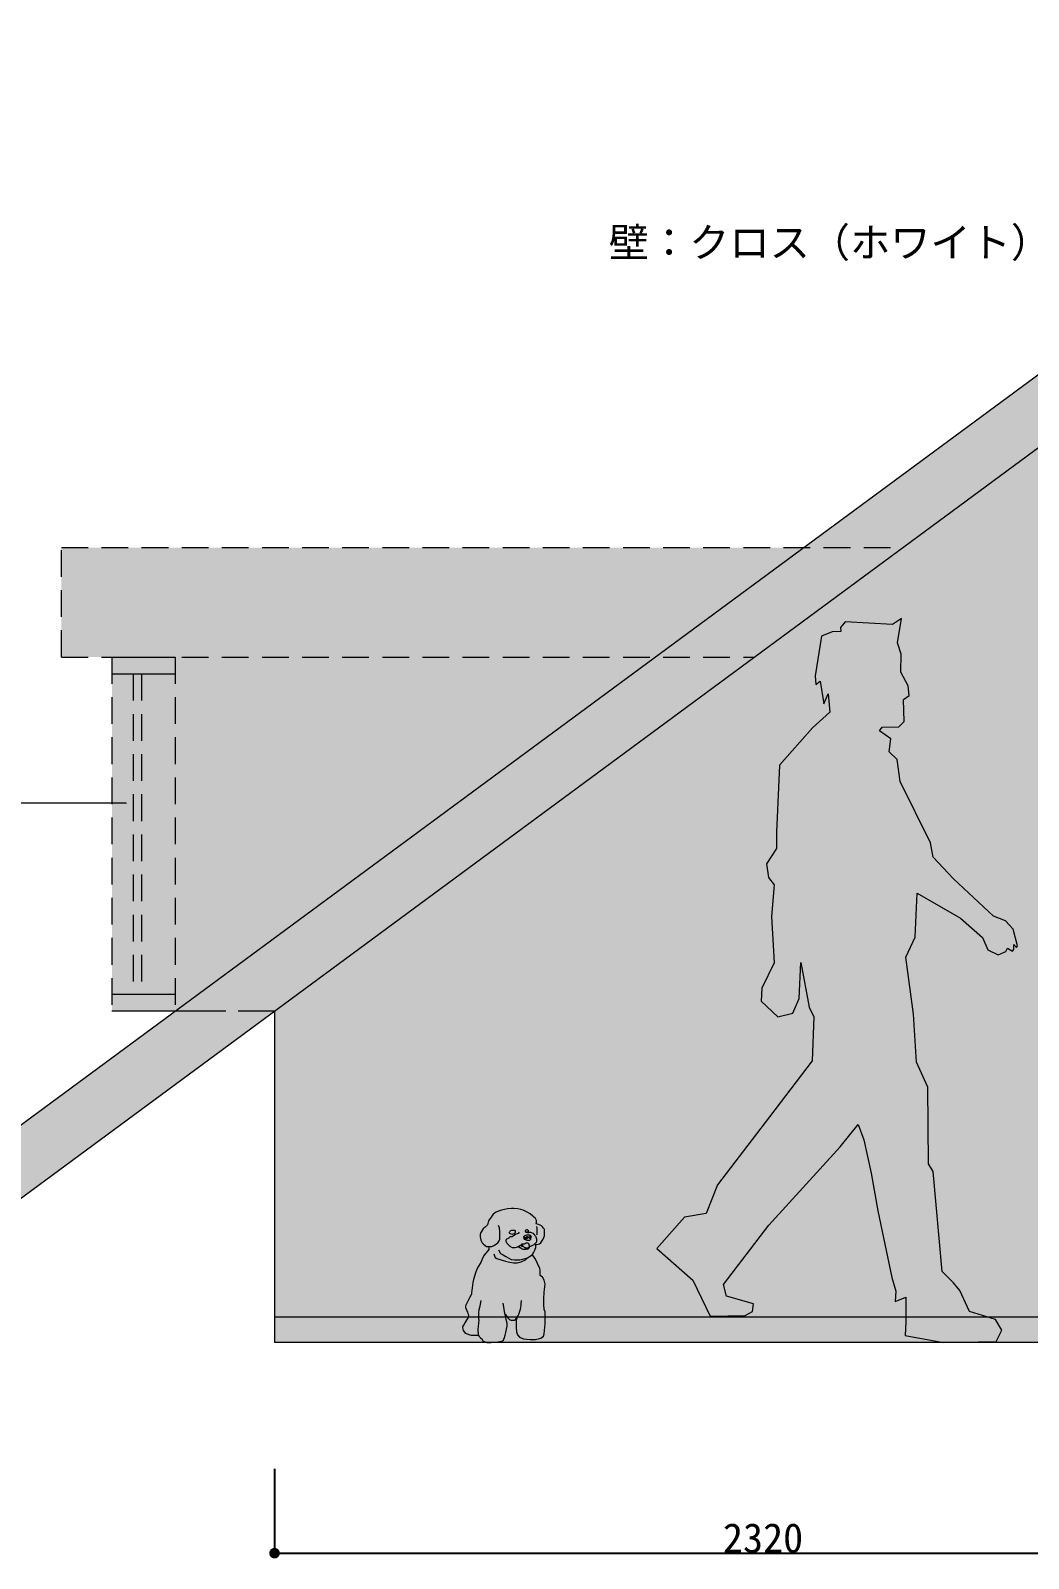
# Model space of a CAD drawing. Header units: millimetres. Extents: x 0 to 21037, y -32678 to 14850.
# Drawn here: x 3859 to 6229, y -9157 to -5530 of the extents above; entities that cross this region are included whole.
import ezdxf
from ezdxf import colors
from ezdxf.entities.mleader import LeaderData, LeaderLine
from ezdxf.math import Vec2, Vec3

# ---------------------------------------------------------------- set-up
doc = ezdxf.new("R2010")
doc.units = ezdxf.units.MM
doc.linetypes.add('ACAD_ISO02W100', pattern=[15, 12, -3])
doc.linetypes.add('HIDDEN', pattern=[9.525, 6.35, -3.175])
doc.layers.get('0').update_dxf_attribs({"lineweight": 0})
for name, color, linetype, lineweight in [('002寸法', 7, 'Continuous', 0), ('展開', 7, 'Continuous', 9), ('展開建具用', 250, 'Continuous', 9)]:
    doc.layers.add(name, color=color, linetype=linetype, lineweight=lineweight)
doc.layers.add('文字', color=7, linetype='Continuous')
doc.styles.get("Standard").update_dxf_attribs({"font": 'MS Mincho.ttf'})
doc.dimstyles.new('寸法', dxfattribs={"dimtxt": 70, "dimasz": 25, "dimexe": 1.5, "dimexo": 200, "dimtad": 1, "dimdec": 0, "dimtxsty": 'Standard', "dimblk": 'DOT', "dimcen": 2.5, "dimadec": 0, "dimazin": 0, "dimtfac": 1, "dimtdec": 0, "dimtmove": 0, "dimatfit": 3, "dimfxl": 200, "dimfxlon": 1, "dimarcsym": 0})

# ---------------------------------------------------------------- blocks, each defined once
blk = doc.blocks.new('_Dot')
at = {"color": 0, "linetype": 'ByBlock', "lineweight": -2}
blk.add_line((-0.5, 0), (-1, 0), dxfattribs=at)
at = {"color": 0, "linetype": 'ByBlock', "const_width": 0.5}
blk.add_lwpolyline([(-0.25, 0, 1), (0.25, 0, 1)], format="xyb", close=True, dxfattribs=at)
blk = doc.blocks.new('*D81')
at = {"layer": '002寸法', "color": 0, "lineweight": -2, "ltscale": 10, "transparency": 16777216}
for p, q in [((3138.4, -5704.4), (2936.9, -5704.4)), ((2938.4, -8619.4), (2938.4, -5729.4)), ((3138.4, -8644.4), (2936.9, -8644.4))]:
    blk.add_line(p, q, dxfattribs=at)
at = {"layer": 'Defpoints', "color": 0, "ltscale": 10, "transparency": 16777216}
for p in [(2938.4, -5704.4), (7358.6, -5704.4), (4438.4, -8644.4)]:
    blk.add_point(p, dxfattribs=at)
at = {"layer": '002寸法', "color": 0, "lineweight": -2, "ltscale": 10, "transparency": 16777216, "xscale": 25, "yscale": 25, "zscale": 25}
for p, rotation in [((2938.4, -5704.4), 90), ((2938.4, -8644.4), 270)]:
    blk.add_blockref('_Dot', p, dxfattribs=dict(at, rotation=rotation))
at = {"layer": '002寸法', "color": 0, "ltscale": 10, "transparency": 16777216, "insert": (2902.7, -7174.4), "char_height": 70, "attachment_point": 5, "rotation": 90}
blk.add_mtext('2940', dxfattribs=at)
blk = doc.blocks.new('*D82')
at = {"layer": '002寸法', "color": 0, "lineweight": -2, "ltscale": 10, "transparency": 16777216}
for p, q in [((4438.4, -8944.4), (4438.4, -9145.9)), ((6758.4, -8944.4), (6758.4, -9145.9)), ((4463.4, -9144.4), (6733.4, -9144.4))]:
    blk.add_line(p, q, dxfattribs=at)
at = {"layer": 'Defpoints', "color": 0, "ltscale": 10, "transparency": 16777216}
for p in [(4438.4, -8644.4), (6758.4, -8644.4), (6758.4, -9144.4)]:
    blk.add_point(p, dxfattribs=at)
at = {"layer": '002寸法', "color": 0, "lineweight": -2, "ltscale": 10, "transparency": 16777216, "xscale": 25, "yscale": 25, "zscale": 25, "rotation": 180}
blk.add_blockref('_Dot', (4438.4, -9144.4), dxfattribs=at)
at = {"layer": '002寸法', "color": 0, "lineweight": -2, "ltscale": 10, "transparency": 16777216, "xscale": 25, "yscale": 25, "zscale": 25}
blk.add_blockref('_Dot', (6758.4, -9144.4), dxfattribs=at)
at = {"layer": '002寸法', "color": 0, "ltscale": 10, "transparency": 16777216, "insert": (5598.4, -9108.8), "char_height": 70, "attachment_point": 5}
blk.add_mtext('2320', dxfattribs=at)
blk = doc.blocks.new('犬6（CAD素材.com）')
at = {"color": 0, "linetype": 'ByBlock', "lineweight": -2}
for points in [[(-46.2, 203), (-41.3, 194.5), (-35.3, 191.1), (-29, 187.3), (-22, 183.2), (-16.1, 180.3), (-8.7, 179.4), (4.1, 179.6), (16.6, 183), (22.1, 184.7), (31.4, 189.8), (34.1, 192.3), (37.1, 196.2), (39, 201.2), (42, 208.9), (42.6, 216.4), (43.9, 216), (47.5, 216.4), (50.7, 217.5), (53.8, 220.3), (56.8, 223.7), (59.8, 228.7), (61.5, 232.3), (62.5, 236.4), (62.8, 241), (62.8, 244.2), (63, 248.7), (62.7, 251.8), (61.7, 253.5), (60.8, 255), (58.3, 257.6), (55.5, 260.1), (52.6, 261.6), (48.6, 263.3), (43, 265.3), (43.6, 267.6), (43.9, 269.7), (43.8, 272.9), (41.2, 277.6), (35.2, 283.3), (28.7, 288.8), (21.7, 293), (11.9, 297.1), (6.6, 299.2), (-0.6, 300.5), (-10.3, 301.1), (-15.9, 301.4), (-25.1, 300.7), (-32, 299.2), (-39.1, 297.1), (-46.4, 295.3), (-51.8, 293), (-55.9, 290.6), (-59.2, 287.6), (-64.1, 280.9), (-68.4, 274.6), (-69.9, 272.1), (-72.7, 262.3), (-77, 258.2), (-82.5, 253.3), (-88.7, 244.3), (-89.8, 239.5), (-89.6, 233.9), (-88.3, 226.2), (-85, 219.9), (-82.4, 216.7), (-77.9, 213.9), (-74.7, 211.3), (-70.8, 211.3), (-68, 211.5), (-62.2, 211.5), (-57.2, 213.9), (-51, 217.5), (-47.8, 220.3), (-44.5, 224.8), (-43.4, 228.7), (-43.4, 247.1), (-44.1, 255.7), (-46.4, 261.1)], [(43.5, 258.6), (44.3, 254.4), (44.8, 250.1), (44.8, 246.1), (44.3, 242.3), (44.3, 239.8), (44.1, 238.7)], [(2.8, 245.3), (0.1, 242.4), (-4.5, 240.1), (-11.1, 236.2), (-13.1, 234.6), (-14.3, 234.2), (-18.9, 234.2), (-20.3, 233.3), (-20.9, 232.4), (-22.1, 230.7), (-25, 229.3), (-27.4, 228.4), (-28.5, 227.3), (-29.1, 226.7), (-29.1, 223.9), (-29, 223.5), (-28, 222.1), (-26.3, 219.2), (-23.3, 215.6), (-22, 214.6), (-20.9, 213.5), (-18.4, 211.8), (-17.1, 210.2), (-13.8, 208.9), (-8.9, 208.7), (-6.8, 208.7), (-2.9, 209.7), (-1.1, 210.7), (1.7, 211.7), (6.1, 214), (8, 215.7), (10, 217.5), (10.7, 217.7), (12, 217.5), (13.5, 217.3), (15, 217.3), (17.1, 218.1), (18.4, 219.1), (19.4, 219.8), (20.7, 220.3), (21.6, 220.2), (22.5, 219.9), (23.8, 219.3), (25.6, 217.9), (26.8, 216.8), (27.6, 216.1)], [(17.1, 246.3), (19.7, 245.1), (22.3, 244.4), (23.9, 244.4), (25.4, 244.7), (26.4, 245.2), (27.7, 245.6), (28.2, 245.6), (29.8, 245.3), (31.3, 244.7), (33.4, 243.6), (35.7, 242.6), (37, 241.5), (38.1, 240.1), (39.4, 238.2), (41.7, 235.5), (42.6, 233.8), (43.1, 231.9), (43.6, 229.5), (43.9, 226), (43.7, 223.8), (42.8, 221), (41, 218.2), (37.6, 215.1), (32.9, 212.7), (29.8, 211.6), (27.6, 211.4), (26.8, 208.5), (26.6, 208.1), (26.6, 207.8), (25.1, 206.7), (23.4, 205.2), (21.1, 204.6), (18.4, 204), (14.8, 204.3), (12.1, 204.4), (10.3, 205), (7.3, 206.4), (4.9, 207.7), (3.8, 208.2), (3.2, 208.5), (1.7, 209.5), (0.1, 210.4), (-1.4, 210.3)], [(11, 212), (11, 212), (10.3, 211.4), (9.5, 211.6), (8.2, 211.9), (7.9, 212.4), (8.2, 215.8), (11.1, 212.1), (12.2, 211.3), (14.1, 210.1), (15.7, 209), (16.7, 208.5), (18.1, 208.2), (19.7, 208.2), (22.5, 208.1), (24.9, 208.8), (25.8, 209.6), (26.5, 210.3), (26.9, 210.9), (27.1, 211.7), (26.9, 213.1), (26.8, 213.9), (26.5, 214.6), (26.2, 215.8), (26.2, 216.5), (26, 217.5), (26, 217.6)], [(28.7, 231.7), (28.8, 231.6), (28.8, 231.1), (28.7, 230.8), (28.7, 230.6), (28.5, 230.5), (28, 230.5), (27.6, 230.7), (27.4, 230.8), (27.3, 231.1), (27.2, 231.5), (27.2, 232.2), (27.2, 232.9), (27.3, 233.8), (27.4, 234.4), (27.5, 234.6), (27.7, 234.8), (27.9, 234.9), (28.2, 235), (28.3, 235), (28.6, 234.9), (28.8, 234.6), (28.9, 234.4), (28.9, 234), (29, 233.6), (29, 233.1), (29, 232.8), (28.9, 232.7), (28.9, 232.4), (28.7, 232.3), (28.6, 232.2), (28.5, 232.2), (28.5, 232), (28.6, 231.8), (28.5, 231.9), (29.1, 231.4), (29.5, 230.9), (29.7, 230.6), (29.8, 229.8), (29.7, 228.4), (29.4, 227.5), (28.9, 226.7), (28.2, 226.1), (27.5, 225.8), (26.8, 225.5), (25.6, 225.4), (23.6, 225.4), (21.9, 225.5), (19.4, 226.3), (18.2, 227), (16.4, 228.2), (14.9, 229.9), (14.4, 231.1), (13.9, 232.7), (13.8, 233.3), (13.8, 234), (13.9, 234.5), (14.1, 234.9), (14.1, 234.9), (14.3, 235.1), (15, 236.1), (15.6, 236.7), (16.8, 237.4), (17.5, 237.7), (18.7, 238.2), (19.4, 238.4), (21.2, 239), (25.6, 239), (27.1, 238.7), (28.1, 238.5), (28.9, 238), (29.4, 237.4), (30, 236.5), (30.2, 236.3), (30.7, 235.5), (30.7, 235), (30.8, 233.8), (30.8, 233.4), (30.5, 232.9), (30.2, 232.6), (29.8, 232.5), (29.6, 232.4), (29.1, 232.4), (29, 232.3), (28.8, 232.4)], [(15.4, 233.4), (16, 232.8), (16.6, 232.4), (17.5, 232), (18.2, 231.9), (18.7, 231.9), (19.3, 232.1), (20.1, 232.6), (20.4, 233), (20.5, 233.4), (20.6, 234.1), (20.8, 234.3), (21.1, 234.7), (21.7, 234.9), (22.3, 234.8), (22.8, 234.5), (23.4, 234), (23.6, 233.6), (23.6, 232.6), (23.4, 231.9), (23.1, 231.4), (22.6, 230.8), (22.2, 230.6), (21.6, 230), (21.1, 229.8), (20, 229.8), (19.3, 230), (18.1, 230.3), (17.3, 230.8), (16.6, 231.2), (16.5, 231.7), (15.9, 232.2), (15.3, 232.2), (15, 232.4), (14.8, 232.9), (14.8, 233), (14.9, 233.4), (15.1, 233.5), (15.4, 233.4), (15.4, 233.4)], [(-70.3, 210.6), (-69.2, 207), (-69.2, 203.8), (-72.2, 200.4), (-77.1, 194.5), (-80.1, 190.7), (-84.5, 183.4), (-87.1, 177.1), (-88.7, 173.6), (-95.1, 162), (-100.2, 151.3), (-105.8, 132.7), (-107, 126), (-110, 106.9), (-110.6, 102.4), (-110.8, 98.6), (-111.5, 96.5), (-114.4, 91), (-118, 84.8), (-120.8, 78.3), (-123.3, 73.4), (-124.6, 70.4), (-124.6, 66.2), (-122.3, 60.9), (-120.1, 55), (-118.9, 51.8), (-118.3, 50.7), (-118, 47.1), (-118, 45), (-118.5, 42.9), (-121.2, 37.8), (-126.5, 30.4), (-127.8, 26.8), (-130.8, 21.9), (-132, 19.6), (-131.4, 15.1), (-130.1, 11.8), (-129.1, 10.9), (-125.5, 5.6), (-120.4, 3.9), (-114.2, 1.6), (-111.3, 0.9), (-107.7, 0.5), (-98.5, 0.9), (-94.5, 0.9)], [(-57.8, 194), (-56.1, 189), (-54, 185.2), (-50, 182.8), (-45.9, 181.5), (-37.7, 178.8), (-30, 176.3), (-23.7, 174.5), (-19.5, 173.7), (-10.6, 172.7), (-2.1, 172.7), (7.7, 174.6), (17.8, 179.2), (21.9, 183.7)], [(7.2, 83.2), (6.6, 74.1), (5.5, 65), (1.8, 51.6), (-1.9, 43.1), (-4.5, 36), (-4.5, 30.9), (-4.8, 19.2), (-3.3, 8.7), (-1.6, 1.9), (3.5, -4.1), (12.6, -7.7), (28.5, -9.5), (41.5, -9.2), (54.3, -6.6), (60.3, -1.8), (62.3, 4.2), (64.5, 28), (64.5, 56.5), (62, 61.6), (61.1, 73.2), (61.1, 86.8), (61.7, 102.8), (64.3, 122.1), (62.3, 131.2), (58, 138.5), (52.9, 142.2), (52.9, 143.7), (52.3, 149.6), (52.9, 154.4), (51.5, 159), (46.1, 171.2), (40.7, 182.6), (35, 190), (34.4, 190.5)], [(-88, 82.9), (-90.2, 74.7), (-90.9, 70.7), (-91.8, 66.8), (-93.1, 60.9), (-93.5, 54.6), (-93.5, 53.8), (-93.7, 46.6), (-93.7, 42.7), (-93.6, 39.9), (-93.4, 38.1), (-93, 36.3), (-93, 34.9), (-92.9, 34.8), (-93.5, 31.7), (-94, 27.4), (-94.4, 23.2), (-94.5, 20.2), (-95.1, 15.5), (-95.1, 12.3), (-95.1, 9.7), (-94.9, 6.7), (-94.9, 4.6), (-94.6, 3), (-93.9, 0.3), (-92.4, -2.3), (-89.4, -5.8), (-85.2, -8.7), (-84.8, -9.8), (-84.1, -10.9), (-83.2, -12.6), (-79, -15.1), (-73.7, -16.4), (-63.5, -16.7), (-52, -16.2), (-44.3, -14.6), (-39.8, -14.1), (-36.5, -12.4), (-34.9, -11), (-33.4, -8.9), (-31.8, -4.6), (-30.2, 0.9), (-28.9, 7), (-27, 15.1), (-26, 22.3), (-26.2, 29.5), (-27.8, 38.3), (-32.3, 57), (-34.9, 72.9), (-35.4, 76.9)], [(-30.7, 50.9), (-30, 50.2), (-25.6, 43.5), (-21.1, 39), (-18.6, 36.9), (-16.5, 36.5), (-8, 36), (-5, 38.6), (-1.9, 43.7), (-0.8, 45.8), (-0.4, 47.1)]]:
    blk.add_lwpolyline(points, dxfattribs=at)
for points in [[(-20.3, 245.5), (-19.3, 247.2), (-17.3, 249), (-15.7, 249.8), (-13.5, 250.2), (-11, 250.3), (-8.7, 249.6), (-7, 247.5), (-7, 244.9), (-7.8, 242.6), (-9.2, 241.3), (-12.1, 240.3), (-14.5, 240), (-16.3, 240.3), (-17.8, 241.1), (-19.3, 242.2), (-20.4, 243.1), (-20.6, 244.2)], [(17.7, 247.9), (17.8, 248.8), (18.3, 249.9), (19, 250.8), (20.6, 251.7), (21.5, 251.6), (22.6, 251), (23.5, 250.2), (24, 249.6), (24.4, 248.6), (24.3, 247.6), (24.1, 246.4), (23.1, 245.4), (22.1, 245.4), (20.1, 245.6), (18.7, 246.3), (17.9, 246.9), (17.8, 247.4)]]:
    blk.add_lwpolyline(points, close=True, dxfattribs=at)
blk = doc.blocks.new('人物（CAD素材.com）4c906dab')
at = {"color": 0, "linetype": 'ByBlock', "lineweight": -2}
blk.add_lwpolyline([(482.4, 905.8), (489.4, 898.5), (491.8, 902.8), (481, 942.3), (462.8, 961.9), (434.7, 973.1), (339.3, 1061.4), (291.6, 1113.3), (284.6, 1147), (213, 1292.8), (206, 1344.6), (186.4, 1362.8), (190.8, 1393.6), (163.6, 1412.9), (170, 1421.9), (210.1, 1422.5), (222.4, 1434.8), (220.7, 1487.2), (233.9, 1496.8), (232.1, 1519.7), (214.5, 1552.1), (215.4, 1595.1), (206.6, 1621.4), (216.3, 1679.3), (194.4, 1665.3), (82, 1671.4), (71.1, 1658.2), (71.6, 1648.8), (51.4, 1647.6), (26.1, 1637.9), (11.2, 1543.4), (12.7, 1522.5), (22.9, 1530.5), (31.7, 1477), (42.3, 1500.7), (45.8, 1456.8), (4.5, 1419.9), (-73.3, 1331.5), (-80.4, 1172.7), (-80.4, 1133.4), (-104.3, 1096.9), (-100.1, 1064.5), (-86, 1047.7), (-93, 971.8), (-86, 862.2), (-115.5, 801.8), (-116.9, 770.9), (-77.6, 734.4), (-42, 742.5), (-26.9, 777.9), (-22.8, 863.3), (-3, 756.8), (8.2, 734.4), (4.3, 629.7), (-97, 497), (-220.8, 335), (-247.8, 267.5), (-299.6, 258.5), (-364.9, 184.3), (-279.6, 109.3), (-237.9, 23.4), (-154.9, 24.8), (-137.5, 34.4), (-135.2, 52.9), (-199.4, 71.4), (-206.4, 98.7), (-98.8, 239.7), (70.4, 425.7), (113.2, 478.4), (126.4, 442), (144.4, 363), (160.1, 273.3), (192.7, 115.2), (202.5, 82.8), (201.2, 58.5), (226.5, 68.8), (226.5, 11.1), (225.1, -22.7), (315.9, -39), (440.6, -36.8), (454.6, -10), (439.2, 15.3), (377.2, 35), (354.6, 84.2), (339.2, 102.5), (312.4, 129.3), (291.3, 367.1), (280, 385.4), (278.3, 567.1), (251.5, 626.3), (244.5, 740.3), (226.2, 875.5), (248.7, 923.4), (252.9, 1027.6), (355.8, 968.5), (408, 922), (421, 893), (445.7, 880.9), (463.8, 888.9), (468, 897.2), (479.8, 890.1), (483, 894)], close=True, dxfattribs=at)

msp = doc.modelspace()

# ---------------------------------------------------------------- hatches: boundary and pattern name
at = {"layer": '展開', "ltscale": 10, "true_color": 0x939598, "transparency": 33554587}
h = msp.add_hatch(color=252, dxfattribs=at)
h.dxf.hatch_style = 1
h.paths.add_polyline_path([(4438.4, -7857.4), (4202.4, -7857.4), (3134.9, -8644.4), (3370.8, -8644.4)])
h.paths.add_polyline_path([(7358.6, -5704.4), (9205.1, -7069.4), (9440.6, -7069.4), (7358.7, -5530.4), (5694.5, -6757.4), (5930.4, -6757.4)])
at = {"layer": '展開', "ltscale": 10, "true_color": 0xfffefa}
h = msp.add_hatch(color=7, dxfattribs=at)
h.dxf.hatch_style = 1
h.paths.add_polyline_path([(6758.4, -6694.4), (7558.4, -6694.4), (7558.4, -8584.4), (7698.4, -8584.4), (7698.4, -8394.4), (7948.4, -8394.4), (7948.4, -8584.4), (8238.4, -8584.4), (8238.4, -6354.8), (7358.6, -5704.4), (4438.4, -7857.4), (4438.4, -8584.4), (6758.4, -8584.4)])
h.paths.add_polyline_path([(8328.4, -6421.3), (8238.4, -6354.8), (8238.4, -6694.4), (8328.4, -6694.4)])
h.paths.add_polyline_path([(8878.4, -6827.9), (8328.4, -6421.3), (8328.4, -6694.4), (8328.4, -8584.4), (8878.4, -8584.4)])
at = {"layer": '展開', "ltscale": 10, "true_color": 0xffffff}
h = msp.add_hatch(color=7, dxfattribs=at)
h.dxf.hatch_style = 1
h.paths.add_polyline_path([(5341.8, -7017.4), (4202.4, -7017.4), (4202.4, -7857.4)], flags=17)
h.paths.add_polyline_path([(5577.7, -7017.4), (5341.8, -7017.4), (4202.4, -7857.4), (4438.4, -7857.4)])
h.paths.add_polyline_path([(5930.4, -6757.4), (5694.5, -6757.4), (5341.8, -7017.4), (5577.7, -7017.4)])
h.paths.add_polyline_path([(5694.5, -6757.4), (3932.4, -6757.4), (3932.4, -7017.4), (5341.8, -7017.4)])
h = msp.add_hatch(color=7, dxfattribs=at)
h.dxf.hatch_style = 1
h.paths.add_polyline_path([(4202.4, -7057.4), (4202.4, -7017.4), (4052.4, -7017.4), (4052.4, -7057.4)])
h.paths.add_polyline_path([(4202.4, -7057.4), (4122.4, -7057.4), (4122.4, -7817.4), (4202.4, -7817.4)])
h.paths.add_polyline_path([(4052.4, -7817.4), (4102.4, -7817.4), (4102.4, -7057.4), (4052.4, -7057.4)])
h.paths.add_polyline_path([(4202.4, -7857.4), (4202.4, -7817.4), (4052.4, -7817.4), (4052.4, -7857.4)])
at = {"layer": '展開', "ltscale": 10, "true_color": 0x7aafdf, "transparency": 33554513}
h = msp.add_hatch(color=143, dxfattribs=at)
h.dxf.hatch_style = 1
h.paths.add_polyline_path([(4102.4, -7817.4), (4122.4, -7817.4), (4122.4, -7057.4), (4102.4, -7057.4)])
at = {"layer": '展開', "ltscale": 10, "true_color": 0xffffff}
h = msp.add_hatch(color=7, dxfattribs=at)
h.dxf.hatch_style = 1
h.paths.add_polyline_path([(6758.4, -8584.4), (4438.4, -8584.4), (4438.4, -8644.4), (6758.4, -8644.4)])
h.paths.add_polyline_path([(7698.4, -8584.4), (7558.4, -8584.4), (7558.4, -8644.4), (7698.4, -8644.4)])
h.paths.add_polyline_path([(8238.4, -8584.4), (7948.4, -8584.4), (7948.4, -8644.4), (8238.4, -8644.4)])
h.paths.add_polyline_path([(8878.4, -8584.4), (8328.4, -8584.4), (8328.4, -8644.4), (8878.4, -8644.4)])

# ---------------------------------------------------------------- linework, layer by layer
at = {"layer": '展開建具用', "ltscale": 10}
for p, q in [((3134.9, -8644.4), (7358.7, -5530.4)), ((3370.8, -8644.4), (7358.6, -5704.4)), ((4052.4, -7017.4), (4202.4, -7017.4)), ((4052.4, -7057.4), (4202.4, -7057.4)), ((4052.4, -7817.4), (4202.4, -7817.4)), ((4052.4, -7857.4), (4202.4, -7857.4)), ((4438.4, -7857.4), (4438.4, -8644.4)), ((6758.4, -8584.4), (4438.4, -8584.4)), ((8878.4, -8644.4), (4438.4, -8644.4))]:
    msp.add_line(p, q, dxfattribs=at)
at = {"layer": '展開建具用', "linetype": 'HIDDEN', "ltscale": 10}
for p, q in [((3932.4, -7017.4), (3932.4, -6757.4)), ((3932.4, -6757.4), (5930.4, -6757.4)), ((3932.4, -7017.4), (5577.7, -7017.4)), ((4052.4, -7017.4), (4052.4, -7857.4)), ((4202.4, -7017.4), (4202.4, -7857.4)), ((4102.4, -7057.4), (4102.4, -7817.4)), ((4122.4, -7057.4), (4122.4, -7817.4))]:
    msp.add_line(p, q, dxfattribs=at)
at = {"layer": '展開建具用', "linetype": 'ACAD_ISO02W100', "ltscale": 10}
msp.add_line((4202.4, -7857.4), (4438.4, -7857.4), dxfattribs=at)

# ---------------------------------------------------------------- block references
at = {"layer": '展開建具用', "ltscale": 10}
for name, p in [('人物（CAD素材.com）4c906dab', (5711.1, -8605.4)), ('犬6（CAD素材.com）', (5016.6, -8627.7))]:
    msp.add_blockref(name, p, dxfattribs=at)

# ---------------------------------------------------------------- dimensions: what is measured, and where the dimension line sits
at = {"layer": '002寸法', "ltscale": 10}
dim = msp.add_linear_dim(base=(2938.4, -5704.4), p1=(4438.4, -8644.4), p2=(7358.6, -5704.4), angle=90, dimstyle='寸法', dxfattribs=at)
dim.commit()
dim.dimension.update_dxf_attribs({"geometry": '*D81', "text_midpoint": (2902.7, -7174.4)})
dim = msp.add_linear_dim(base=(6758.4, -9144.4), p1=(4438.4, -8644.4), p2=(6758.4, -8644.4), dimstyle='寸法', dxfattribs=at)
dim.commit()
dim.dimension.update_dxf_attribs({"geometry": '*D82', "text_midpoint": (5598.4, -9108.8)})

# ---------------------------------------------------------------- leaders
at = {"layer": '文字', "ltscale": 10}
ml = msp.add_multileader_mtext('Standard', dxfattribs=at)
ml.set_content('壁：クロス（ホワイト）', color=256)
ml.set_leader_properties(lineweight=0)
ml.build(insert=Vec2(0, 0))
ctx = ml.context
ctx.base_point, ctx.char_height, ctx.plane_origin = Vec3(5229.1, -6038.2), 70, Vec3(5027.9, -6690.1)
ctx.text_align_type = 2
notes = []
notes.append((ctx, [(1, (1, 1, 0), (6324.1, -6038.2), (-1, 0), 39.8, [(0, [(6588.6, -6507.1)], 0, [])])]))
ctx.mtext.insert, ctx.mtext.width, ctx.mtext.alignment, ctx.mtext.flow_direction = Vec3(6282.3, -5998.4), 1124.402, 3, 5
ml = msp.add_multileader_mtext('Standard', dxfattribs=at)
ml.set_content('新規窓（ホワイト）', color=256)
ml.set_leader_properties(lineweight=0)
ml.build(insert=Vec2(0, 0))
ctx = ml.context
ctx.base_point, ctx.char_height, ctx.plane_origin = Vec3(2977.2, -7364.5), 70, Vec3(2570.4, -8016.4)
notes.append((ctx, [(1, (1, 1, 0), (3866.6, -7364.5), (-1, 0), 39.8, [(0, [(4090, -7364.5)], 0, [])])]))
ctx.mtext.insert, ctx.mtext.width, ctx.mtext.flow_direction = Vec3(2979.2, -7323.7), 842.378, 5
for ctx, leaders in notes:
    for number, flags, end, landing, length, lines in leaders:
        leader = LeaderData()
        leader.index, (leader.has_last_leader_line, leader.has_dogleg_vector, leader.attachment_direction) = number, flags
        leader.last_leader_point, leader.dogleg_vector, leader.dogleg_length = Vec3(end), Vec3(landing), length
        for number, points, colour, breaks in lines:
            line = LeaderLine()
            line.index, line.vertices, line.color, line.breaks = number, Vec3.list(points), colors.encode_raw_color(colour), breaks
            leader.lines.append(line)
        ctx.leaders.append(leader)

doc.saveas('drawing.dxf')
